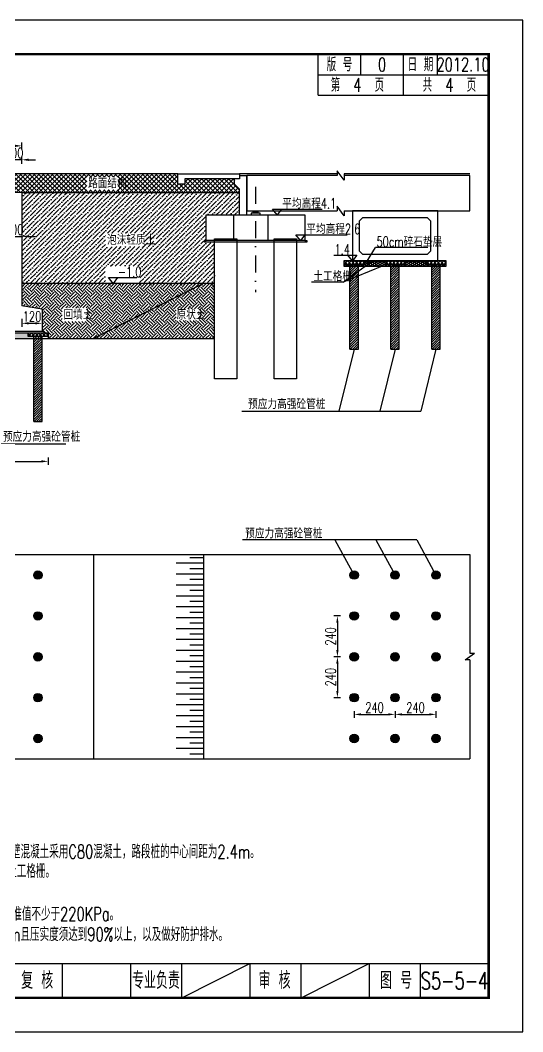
# Model space of a CAD drawing. Extents: x 216 to 1896, y 86 to 483.
# Drawn here: x 1748.6 to 1896, y 185.8 to 482.8 of the extents above; entities that cross this region are included whole.
import ezdxf
from ezdxf.enums import TextEntityAlignment as Align

# ---------------------------------------------------------------- set-up
doc = ezdxf.new("R2010")
doc.units = 0
doc.header["$LTSCALE"] = 5
doc.header["$MEASUREMENT"] = 0
doc.header["$PDMODE"] = 32
doc.header["$PDSIZE"] = 0.3
for name, pattern in [('DASHDOT', [1, 0.5, -0.25, 0, -0.25]), ('DASHED', [19.05, 12.7, -6.35]), ('HIDDEN', [0.375, 0.25, -0.125]), ('RICAD_LTYPE1', [0])]:
    doc.linetypes.add(name, pattern=pattern)
doc.layers.get('0').update_dxf_attribs({"linetype": 'CONTINUOUS'})
doc.layers.get('DEFPOINTS').update_dxf_attribs({"linetype": 'RICAD_LTYPE1'})
for name, color, linetype in [('2', 2, 'HIDDEN'), ('YOLLOW', 2, 'CONTINUOUS'), ('图框', 7, 'CONTINUOUS'), ('填充', 8, 'CONTINUOUS'), ('尺寸标注', 4, 'CONTINUOUS'), ('文字', 7, 'CONTINUOUS'), ('次轮廓', 7, 'CONTINUOUS'), ('次轮廓线', 7, 'CONTINUOUS'), ('示坡线', 100, 'CONTINUOUS'), ('结构', 7, 'CONTINUOUS'), ('轮廓线', 1, 'CONTINUOUS'), ('页码', 3, 'CONTINUOUS')]:
    doc.layers.add(name, color=color, linetype=linetype)
doc.styles.get("Standard").update_dxf_attribs({"font": 'simplex1.shx', "width": 0.7, "bigfont": 'hztxt.shx'})
doc.dimstyles.new('比例1：200', dxfattribs={"dimtxt": 3, "dimasz": 2, "dimexe": 1, "dimexo": 1, "dimgap": 0.5, "dimtad": 1, "dimlfac": 20, "dimzin": 13, "dimdsep": 46, "dimtxsty": 'Standard', "dimcen": -0.09, "dimclrd": 256, "dimclre": 256, "dimclrt": 7, "dimaunit": 1, "dimadec": 0, "dimazin": 0, "dimtfac": 0.0005, "dimtix": 1, "dimtmove": 2, "dimatfit": 3, "dimfxl": 0, "dimtolj": 1, "dimtzin": 13, "dimarcsym": 0})
pattern_1 = [(45, (-24.916, 2.5), (3e-16, 3), [2.1213203, -2.1213203]), (45, (-24.416, 2), (3e-16, 3), [2.1213203, -2.1213203]), (45, (-23.916, 1.5), (3e-16, 3), [2.1213203, -2.1213203]), (315, (-23.416, 1.5), (3, -8e-16), [2.1213203, -2.1213203]), (315, (-22.916, 2), (3, -8e-16), [2.1213203, -2.1213203]), (315, (-22.416, 2.5), (3, -8e-16), [2.1213203, -2.1213203])]

# ---------------------------------------------------------------- blocks, each defined once
blk = doc.blocks.new('*D61')
at = {"layer": 'DEFPOINTS', "color": 0}
for p in [(1749.09, 396.15), (1755.09, 396.15), (1755.09, 393.85)]:
    blk.add_point(p, dxfattribs=at)
at = {"layer": '尺寸标注', "lineweight": -2}
for p, q in [((1749.09, 395.15), (1749.09, 392.85)), ((1755.09, 395.15), (1755.09, 392.85)), ((1751.09, 393.85), (1753.09, 393.85))]:
    blk.add_line(p, q, dxfattribs=at)
at = {"layer": '尺寸标注'}
for points in [[(1751.09, 394.18), (1751.09, 393.52), (1749.09, 393.85)], [(1753.09, 394.18), (1753.09, 393.52), (1755.09, 393.85)]]:
    blk.add_solid(points, dxfattribs=at)
at = {"layer": '尺寸标注', "color": 7, "insert": (1752.09, 395.85), "char_height": 3, "attachment_point": 5}
blk.add_mtext('\\A1;120', dxfattribs=at)
blk = doc.blocks.new('*D71')
at = {"layer": 'DEFPOINTS', "color": 0}
for p in [(1744.59, 421.68), (1749.09, 421.68), (1749.09, 419.37)]:
    blk.add_point(p, dxfattribs=at)
at = {"layer": '尺寸标注', "lineweight": -2}
for p, q in [((1742.59, 419.37), (1740.59, 419.37)), ((1744.59, 420.68), (1744.59, 418.37)), ((1744.59, 419.37), (1749.09, 419.37)), ((1749.09, 420.68), (1749.09, 418.37)), ((1751.09, 419.37), (1753.09, 419.37))]:
    blk.add_line(p, q, dxfattribs=at)
at = {"layer": '尺寸标注'}
for points in [[(1742.59, 419.7), (1742.59, 419.03), (1744.59, 419.37)], [(1751.09, 419.7), (1751.09, 419.03), (1749.09, 419.37)]]:
    blk.add_solid(points, dxfattribs=at)
at = {"layer": '尺寸标注', "color": 7, "insert": (1746.84, 421.37), "char_height": 3, "attachment_point": 5}
blk.add_mtext('\\A1;100', dxfattribs=at)
blk = doc.blocks.new('*D77')
at = {"layer": 'DEFPOINTS', "color": 0}
for p in [(1744.59, 441.86), (1744.59, 439.72), (1749.09, 439.72)]:
    blk.add_point(p, dxfattribs=at)
at = {"layer": '尺寸标注', "lineweight": -2}
for p, q in [((1744.59, 440.72), (1744.59, 442.86)), ((1749.09, 440.72), (1749.09, 442.86)), ((1742.59, 441.86), (1740.59, 441.86)), ((1749.09, 441.86), (1744.59, 441.86)), ((1751.09, 441.86), (1753.09, 441.86))]:
    blk.add_line(p, q, dxfattribs=at)
at = {"layer": '尺寸标注'}
for points in [[(1742.59, 442.2), (1742.59, 441.53), (1744.59, 441.86)], [(1751.09, 442.2), (1751.09, 441.53), (1749.09, 441.86)]]:
    blk.add_solid(points, dxfattribs=at)
at = {"layer": '尺寸标注', "color": 7, "insert": (1746.84, 443.86), "char_height": 3, "attachment_point": 5}
blk.add_mtext('\\A1;100', dxfattribs=at)
blk = doc.blocks.new('*D80')
at = {"layer": 'DEFPOINTS', "color": 0}
for p in [(1749.09, 445.95), (1602.59, 443.88), (1749.09, 443.88)]:
    blk.add_point(p, dxfattribs=at)
at = {"layer": '尺寸标注', "lineweight": -2}
for p, q in [((1602.59, 444.88), (1602.59, 446.95)), ((1604.59, 445.95), (1747.09, 445.95)), ((1749.09, 444.88), (1749.09, 446.95))]:
    blk.add_line(p, q, dxfattribs=at)
at = {"layer": '尺寸标注'}
for points in [[(1604.59, 446.28), (1604.59, 445.61), (1602.59, 445.95)], [(1747.09, 446.28), (1747.09, 445.61), (1749.09, 445.95)]]:
    blk.add_solid(points, dxfattribs=at)
at = {"layer": '尺寸标注', "color": 7, "insert": (1675.84, 447.95), "char_height": 3, "attachment_point": 5}
blk.add_mtext('\\A1;2950', dxfattribs=at)
blk = doc.blocks.new('series')
at = {"width": 0.75}
for tag, height, p in [('页码', 4, (-35, -19)), ('图名', 5, (-220, -282)), ('图号', 5, (-20, -282))]:
    blk.add_attdef(tag, text='', height=height, dxfattribs=at).set_placement(p, align=Align.MIDDLE_CENTER)
blk = doc.blocks.new('*D169')
at = {"layer": 'DEFPOINTS', "color": 0}
for p in [(1594.83, 355.43), (1756.83, 355.43), (1756.83, 353.32)]:
    blk.add_point(p, dxfattribs=at)
at = {"layer": '尺寸标注', "lineweight": -2}
for p, q in [((1594.83, 354.43), (1594.83, 352.32)), ((1756.83, 354.43), (1756.83, 352.32)), ((1596.83, 353.32), (1754.83, 353.32))]:
    blk.add_line(p, q, dxfattribs=at)
at = {"layer": '尺寸标注'}
for points in [[(1596.83, 353.65), (1596.83, 352.99), (1594.83, 353.32)], [(1754.83, 353.65), (1754.83, 352.99), (1756.83, 353.32)]]:
    blk.add_solid(points, dxfattribs=at)
at = {"layer": '尺寸标注', "color": 7, "insert": (1675.83, 355.32), "char_height": 3, "attachment_point": 5}
blk.add_mtext('\\A1;3240', dxfattribs=at)
blk = doc.blocks.new('*D170')
at = {"layer": 'DEFPOINTS', "color": 0}
for p in [(1846.55, 280.93), (1858.55, 280.93), (1858.55, 279.02)]:
    blk.add_point(p, dxfattribs=at)
at = {"layer": '尺寸标注', "lineweight": -2}
for p, q in [((1846.55, 279.93), (1846.55, 278.02)), ((1858.55, 279.93), (1858.55, 278.02)), ((1848.55, 279.02), (1856.55, 279.02))]:
    blk.add_line(p, q, dxfattribs=at)
at = {"layer": '尺寸标注'}
for points in [[(1848.55, 279.35), (1848.55, 278.69), (1846.55, 279.02)], [(1856.55, 279.35), (1856.55, 278.69), (1858.55, 279.02)]]:
    blk.add_solid(points, dxfattribs=at)
at = {"layer": '尺寸标注', "color": 7, "insert": (1852.55, 281.02), "char_height": 3, "attachment_point": 5}
blk.add_mtext('\\A1;240', dxfattribs=at)
blk = doc.blocks.new('*D171')
at = {"layer": 'DEFPOINTS', "color": 0}
for p in [(1858.55, 280.93), (1870.55, 280.93), (1870.55, 279.02)]:
    blk.add_point(p, dxfattribs=at)
at = {"layer": '尺寸标注', "lineweight": -2}
for p, q in [((1858.55, 279.93), (1858.55, 278.02)), ((1870.55, 279.93), (1870.55, 278.02)), ((1860.55, 279.02), (1868.55, 279.02))]:
    blk.add_line(p, q, dxfattribs=at)
at = {"layer": '尺寸标注'}
for points in [[(1860.55, 279.35), (1860.55, 278.69), (1858.55, 279.02)], [(1868.55, 279.35), (1868.55, 278.69), (1870.55, 279.02)]]:
    blk.add_solid(points, dxfattribs=at)
at = {"layer": '尺寸标注', "color": 7, "insert": (1864.55, 281.02), "char_height": 3, "attachment_point": 5}
blk.add_mtext('\\A1;240', dxfattribs=at)
blk = doc.blocks.new('*D172')
at = {"layer": 'DEFPOINTS', "color": 0}
for p in [(1843.55, 307.93), (1841.64, 295.93), (1843.55, 295.93)]:
    blk.add_point(p, dxfattribs=at)
at = {"layer": '尺寸标注', "lineweight": -2}
for p, q in [((1842.55, 307.93), (1840.64, 307.93)), ((1841.64, 305.93), (1841.64, 297.93)), ((1842.55, 295.93), (1840.64, 295.93))]:
    blk.add_line(p, q, dxfattribs=at)
at = {"layer": '尺寸标注'}
for points in [[(1841.3, 305.93), (1841.97, 305.93), (1841.64, 307.93)], [(1841.3, 297.93), (1841.97, 297.93), (1841.64, 295.93)]]:
    blk.add_solid(points, dxfattribs=at)
at = {"layer": '尺寸标注', "color": 7, "insert": (1839.64, 301.93), "char_height": 3, "attachment_point": 5, "rotation": 90}
blk.add_mtext('\\A1;240', dxfattribs=at)
blk = doc.blocks.new('*D173')
at = {"layer": 'DEFPOINTS', "color": 0}
for p in [(1843.55, 295.93), (1841.64, 283.93), (1843.55, 283.93)]:
    blk.add_point(p, dxfattribs=at)
at = {"layer": '尺寸标注', "lineweight": -2}
for p, q in [((1842.55, 295.93), (1840.64, 295.93)), ((1841.64, 293.93), (1841.64, 285.93)), ((1842.55, 283.93), (1840.64, 283.93))]:
    blk.add_line(p, q, dxfattribs=at)
at = {"layer": '尺寸标注'}
for points in [[(1841.3, 293.93), (1841.97, 293.93), (1841.64, 295.93)], [(1841.3, 285.93), (1841.97, 285.93), (1841.64, 283.93)]]:
    blk.add_solid(points, dxfattribs=at)
at = {"layer": '尺寸标注', "color": 7, "insert": (1839.64, 289.93), "char_height": 3, "attachment_point": 5, "rotation": 90}
blk.add_mtext('\\A1;240', dxfattribs=at)

msp = doc.modelspace()

# ---------------------------------------------------------------- hatches: boundary and pattern name
at = {"layer": 'YOLLOW'}
h = msp.add_hatch(dxfattribs=at)
h.set_pattern_fill('ANSI37', color=9, scale=7.5, style=0)
h.paths.add_polyline_path([(1511.83874, 437.74002), (1511.83874, 431.79002), (1602.58759, 431.79002), (1602.5779, 432.27483), (1675.83503, 433.73997), (1749.08759, 432.27502), (1812.96717, 432.27502), (1812.96717, 433.24003), (1811.46717, 434.74003), (1811.46717, 436.24003), (1796.88804, 436.24003), (1796.88804, 434.74003), (1794.88804, 434.74003), (1794.88804, 437.74002)])
h.paths.add_polyline_path([(1558.11955, 436.43791), (1567.68962, 436.43791), (1567.68962, 432.5513), (1558.11955, 432.5513)], flags=16)
h.paths.add_polyline_path([(1678.02779, 437.74002), (1674.02936, 437.74002), (1674.02936, 433.70386), (1678.02779, 433.70386)], flags=17)
h.paths.add_polyline_path([(1768.11597, 436.88796), (1777.30493, 436.88796), (1777.30493, 433.01754), (1768.11597, 433.01754)], flags=16)
h = msp.add_hatch(dxfattribs=at)
h.set_pattern_fill('ANSI36', color=256, scale=7.5, style=0)
h.set_pattern_definition([(45, (-24.9159, 4e-13), (0.49718446, 1.82300967), [2.34375, -0.46875, 0, -0.46875])])
h.paths.add_polyline_path([(1749.08759, 432.27502), (1749.08759, 405.56502), (1805.63217, 405.56502), (1805.63217, 417.66503), (1802.63217, 417.66503), (1802.63217, 418.16503), (1803.13217, 418.16503), (1803.13217, 425.66503), (1812.96717, 425.66503), (1812.96717, 432.27502)])
h.paths.add_polyline_path([(1773.64441, 410.57817), (1783.62862, 410.57817), (1783.62862, 405.56502), (1773.64441, 405.56502)], flags=16)
h.paths.add_polyline_path([(1773.59579, 420.26945), (1784.92111, 420.26945), (1784.92111, 416.37286), (1773.59579, 416.37286)], flags=16)
h = msp.add_hatch(dxfattribs=at)
h.set_pattern_fill('HONEY', color=256, scale=3, style=0)
h.paths.add_polyline_path([(1843.54745, 412.16503), (1843.54745, 410.62503), (1873.54744, 410.62503), (1873.54744, 412.16503)])
h.paths.add_polyline_path([(1843.54745, 412.16503), (1843.54745, 411.22903), (1849.54745, 411.22903), (1849.54745, 412.16503)], flags=17)
h.paths.add_polyline_path([(1855.54744, 412.16503), (1855.54744, 411.22903), (1861.54744, 411.22903), (1861.54744, 412.16503)], flags=16)
h.paths.add_polyline_path([(1867.54744, 412.16503), (1867.54744, 411.22903), (1873.54744, 411.22903), (1873.54744, 412.16503)], flags=16)
h = msp.add_hatch(dxfattribs=at)
h.set_pattern_fill('回填土2', color=9, scale=5, style=0, pattern_type=2)
h.set_pattern_definition(pattern_1)
h.paths.add_polyline_path([(1760.88916, 398.38799), (1768.02535, 398.38799), (1768.02535, 394.3734), (1760.88916, 394.3734)], flags=16)
edge = h.paths.add_edge_path()
edge.add_line((1749.08759, 405.56502), (1749.08759, 398.96502))
edge.add_line((1749.08759, 398.96502), (1755.08759, 397.96502))
edge.add_line((1755.08759, 397.96502), (1755.08759, 391.46502))
edge.add_line((1755.08759, 391.46502), (1755.58759, 391.46502))
edge.add_line((1755.58759, 391.46502), (1755.58759, 390.96527))
edge.add_line((1755.58759, 390.96527), (1756.82567, 390.96527))
edge.add_line((1756.82567, 390.96527), (1756.82565, 389.42305))
edge.add_line((1756.82565, 389.42305), (1770.08713, 389.4212))
edge.add_line((1770.08713, 389.4212), (1802.37161, 405.55423))
edge.add_line((1802.37161, 405.55423), (1749.08759, 405.55423))
h = msp.add_hatch(dxfattribs=at)
h.set_pattern_fill('回填土2', color=9, scale=5, style=0, pattern_type=2)
h.set_pattern_definition(pattern_1)
h.paths.add_polyline_path([(1770.08713, 389.4212), (1805.63217, 389.4212), (1805.63217, 405.56502), (1802.37161, 405.55423)])
h.paths.add_polyline_path([(1794.36121, 398.14713), (1800.89225, 398.14713), (1800.89225, 394.72186), (1794.36121, 394.72186)], flags=16)
h = msp.add_hatch(dxfattribs=at)
h.set_pattern_fill('HONEY', color=256, scale=3, style=0)
h.set_pattern_definition([(0, (-34.40697, 4e-13), (0.5625, 0.324759525), [0.375, -0.75]), (120, (-34.40697, 4e-13), (-0.5625, 0.32475953), [0.375, -0.75]), (60, (-34.40697, 4e-13), (1e-09, 0.64951905), [-0.75, 0.375])])
h.paths.add_polyline_path([(1608.57571, 389.42413), (1608.57571, 390.0295), (1606.82571, 390.0295), (1606.82571, 390.96548), (1603.05763, 390.96549), (1601.90635, 389.42425)])
h.paths.add_polyline_path([(1601.90635, 389.42425), (1603.05763, 390.96549), (1600.82572, 390.96549), (1600.82572, 390.0295), (1599.07572, 390.0295), (1599.07572, 389.42431)])
h.paths.add_polyline_path([(1620.57571, 389.42392), (1620.57571, 390.0295), (1618.82571, 390.0295), (1618.82571, 390.96546), (1612.82571, 390.96547), (1612.82571, 390.0295), (1611.07571, 390.0295), (1611.07571, 389.42409)])
h.paths.add_polyline_path([(1632.5757, 389.4237), (1632.5757, 390.0295), (1630.8257, 390.0295), (1630.8257, 390.96545), (1624.82571, 390.96546), (1624.82571, 390.0295), (1623.07571, 390.0295), (1623.07571, 389.42387)])
h.paths.add_polyline_path([(1644.5757, 389.42348), (1644.5757, 390.0295), (1642.8257, 390.0295), (1642.8257, 390.96543), (1636.8257, 390.96544), (1636.8257, 390.0295), (1635.0757, 390.0295), (1635.0757, 389.42365)])
h.paths.add_polyline_path([(1656.5757, 389.42326), (1656.5757, 390.02926), (1654.8257, 390.02926), (1654.8257, 390.96541), (1648.8257, 390.96542), (1648.8257, 390.0295), (1647.0757, 390.0295), (1647.0757, 389.42343)])
h.paths.add_polyline_path([(1668.583, 389.42304), (1668.58318, 390.02909), (1666.83318, 390.0295), (1666.8334, 390.96539), (1660.8257, 390.9654), (1660.8257, 390.02926), (1659.0757, 390.02926), (1659.0757, 389.42322)])
h.paths.add_polyline_path([(1675.82997, 389.42291), (1675.83015, 390.96538), (1672.83341, 390.96539), (1672.83318, 390.02809), (1671.08318, 390.0285), (1671.083, 389.423)])
h.paths.add_polyline_path([(1680.57569, 389.42283), (1680.57569, 390.02667), (1678.82569, 390.02667), (1678.82569, 390.96538), (1675.83015, 390.96538), (1675.82997, 389.42291)])
h.paths.add_polyline_path([(1684.82569, 390.96537), (1684.82569, 390.02667), (1683.07569, 390.02667), (1683.07569, 389.42278), (1692.57569, 389.42261), (1692.57569, 390.02667), (1690.82569, 390.02667), (1690.82569, 390.96536)])
h.paths.add_polyline_path([(1704.57568, 389.42239), (1704.57568, 390.02667), (1702.82568, 390.02667), (1702.82568, 390.96534), (1696.82569, 390.96535), (1696.82569, 390.02667), (1695.07569, 390.02667), (1695.07569, 389.42256)])
h.paths.add_polyline_path([(1708.82568, 390.96533), (1708.82568, 390.02667), (1707.07568, 390.02667), (1707.07568, 389.42234), (1716.57568, 389.42217), (1716.57568, 390.02667), (1714.82568, 390.02667), (1714.82568, 390.96532)])
h.paths.add_polyline_path([(1728.57568, 389.42195), (1728.57568, 390.02667), (1726.82568, 390.02667), (1726.82568, 390.96531), (1720.82568, 390.96532), (1720.82568, 390.02667), (1719.07568, 390.02667), (1719.07568, 389.42213)])
h.paths.add_polyline_path([(1732.82568, 390.9653), (1732.82568, 390.02667), (1731.07568, 390.02667), (1731.07568, 389.42191), (1740.57567, 389.42174), (1740.57567, 390.02667), (1738.82567, 390.02667), (1738.82567, 390.96529)])
h.paths.add_polyline_path([(1744.82567, 390.96528), (1744.82567, 390.02667), (1743.07567, 390.02667), (1743.07567, 389.42169), (1752.57567, 389.42152), (1752.57567, 390.02667), (1750.82567, 390.02667), (1750.82567, 390.96527)])
at = {"layer": '填充'}
h = msp.add_hatch(dxfattribs=at)
h.set_pattern_fill('ANSI31', color=256, scale=4, style=0)
h.set_pattern_definition([(45, (-550.71246, -194.01717), (-0.35355339, 0.35355339), [])])
h.paths.add_polyline_path([(1845.29745, 411.22903), (1845.29745, 386.26346), (1847.79745, 386.26346), (1847.79745, 411.22903)])
h = msp.add_hatch(dxfattribs=at)
h.set_pattern_fill('ANSI31', color=256, scale=4, style=0)
h.set_pattern_definition([(45, (-538.71247, -194.01717), (-0.35355339, 0.35355339), [])])
h.paths.add_polyline_path([(1857.29744, 411.22903), (1857.29744, 386.26346), (1859.79744, 386.26346), (1859.79744, 411.22903)])
h = msp.add_hatch(dxfattribs=at)
h.set_pattern_fill('ANSI31', color=256, scale=4, style=0)
h.set_pattern_definition([(45, (-526.71247, -194.01717), (-0.35355339, 0.35355339), [])])
h.paths.add_polyline_path([(1869.29744, 411.22903), (1869.29744, 386.26346), (1871.79744, 386.26346), (1871.79744, 411.22903)])
h = msp.add_hatch(dxfattribs=at)
h.set_pattern_fill('ANSI31', color=256, scale=4, style=0)
h.set_pattern_definition([(45, (-643.43424, -215.2195), (-0.35355339, 0.35355339), [])])
h.paths.add_polyline_path([(1752.57567, 390.02667), (1752.57567, 365.06111), (1755.07567, 365.06111), (1755.07567, 390.02667)])
at = {"layer": '尺寸标注'}
h = msp.add_hatch(dxfattribs=at)
h.set_pattern_fill('ANSI37', color=8, scale=6, style=0)
h.set_pattern_definition([(45, (-211.9881, -164.8408), (-0.53033009, 0.53033009), []), (135, (-211.9881, -164.8408), (-0.53033009, -0.53033009), [])])
h.paths.add_polyline_path([(1843.54745, 412.16503), (1843.54745, 411.22903), (1849.54745, 411.22903), (1849.54745, 412.16503)])
h = msp.add_hatch(dxfattribs=at)
h.set_pattern_fill('ANSI37', color=8, scale=6, style=0)
h.set_pattern_definition([(45, (-199.9881, -164.8408), (-0.53033009, 0.53033009), []), (135, (-199.9881, -164.8408), (-0.53033009, -0.53033009), [])])
h.paths.add_polyline_path([(1855.54744, 412.16503), (1855.54744, 411.22903), (1861.54744, 411.22903), (1861.54744, 412.16503)])
h = msp.add_hatch(dxfattribs=at)
h.set_pattern_fill('ANSI37', color=8, scale=6, style=0)
h.set_pattern_definition([(45, (-187.9881, -164.8408), (-0.53033009, 0.53033009), []), (135, (-187.9881, -164.8408), (-0.53033009, -0.53033009), [])])
h.paths.add_polyline_path([(1867.54744, 412.16503), (1867.54744, 411.22903), (1873.54744, 411.22903), (1873.54744, 412.16503)])
h = msp.add_hatch(dxfattribs=at)
h.set_pattern_fill('ANSI37', color=8, scale=6, style=0)
h.set_pattern_definition([(45, (-304.7099, -186.04314), (-0.53033009, 0.53033009), []), (135, (-304.7099, -186.04314), (-0.53033009, -0.53033009), [])])
h.paths.add_polyline_path([(1750.82567, 390.96267), (1750.82567, 390.02667), (1756.82567, 390.02667), (1756.82567, 390.96267)])
h = msp.add_hatch(color=1, dxfattribs=at)
edge = h.paths.add_edge_path()
edge.add_arc((1753.82736, 319.93095), 1.25, 0, 360)
h = msp.add_hatch(color=1, dxfattribs=at)
edge = h.paths.add_edge_path()
edge.add_arc((1846.54745, 319.93095), 1.25, 0, 360)
h = msp.add_hatch(color=1, dxfattribs=at)
edge = h.paths.add_edge_path()
edge.add_arc((1858.54744, 319.93095), 1.25, 0, 360)
h = msp.add_hatch(color=1, dxfattribs=at)
edge = h.paths.add_edge_path()
edge.add_arc((1870.54744, 319.93095), 1.25, 0, 360)
h = msp.add_hatch(color=1, dxfattribs=at)
edge = h.paths.add_edge_path()
edge.add_arc((1753.82736, 307.93095), 1.25, 0, 360)
h = msp.add_hatch(color=1, dxfattribs=at)
edge = h.paths.add_edge_path()
edge.add_arc((1846.54745, 307.93095), 1.25, 0, 360)
h = msp.add_hatch(color=1, dxfattribs=at)
edge = h.paths.add_edge_path()
edge.add_arc((1858.54744, 307.93095), 1.25, 0, 360)
h = msp.add_hatch(color=1, dxfattribs=at)
edge = h.paths.add_edge_path()
edge.add_arc((1870.54744, 307.93095), 1.25, 0, 360)
h = msp.add_hatch(color=1, dxfattribs=at)
edge = h.paths.add_edge_path()
edge.add_arc((1753.82736, 295.93095), 1.25, 0, 360)
h = msp.add_hatch(color=1, dxfattribs=at)
edge = h.paths.add_edge_path()
edge.add_arc((1846.54745, 295.93095), 1.25, 0, 360)
h = msp.add_hatch(color=1, dxfattribs=at)
edge = h.paths.add_edge_path()
edge.add_arc((1858.54744, 295.93095), 1.25, 0, 360)
h = msp.add_hatch(color=1, dxfattribs=at)
edge = h.paths.add_edge_path()
edge.add_arc((1870.54744, 295.93095), 1.25, 0, 360)
h = msp.add_hatch(color=1, dxfattribs=at)
edge = h.paths.add_edge_path()
edge.add_arc((1753.82736, 283.93095), 1.25, 0, 360)
h = msp.add_hatch(color=1, dxfattribs=at)
edge = h.paths.add_edge_path()
edge.add_arc((1846.54745, 283.93095), 1.25, 0, 360)
h = msp.add_hatch(color=1, dxfattribs=at)
edge = h.paths.add_edge_path()
edge.add_arc((1858.54744, 283.93095), 1.25, 0, 360)
h = msp.add_hatch(color=1, dxfattribs=at)
edge = h.paths.add_edge_path()
edge.add_arc((1870.54744, 283.93095), 1.25, 0, 360)
h = msp.add_hatch(color=1, dxfattribs=at)
edge = h.paths.add_edge_path()
edge.add_arc((1753.82736, 271.93095), 1.25, 0, 360)
h = msp.add_hatch(color=1, dxfattribs=at)
edge = h.paths.add_edge_path()
edge.add_arc((1846.54745, 271.93095), 1.25, 0, 360)
h = msp.add_hatch(color=1, dxfattribs=at)
edge = h.paths.add_edge_path()
edge.add_arc((1858.54744, 271.93095), 1.25, 0, 360)
h = msp.add_hatch(color=1, dxfattribs=at)
edge = h.paths.add_edge_path()
edge.add_arc((1870.54744, 271.93095), 1.25, 0, 360)

# ---------------------------------------------------------------- linework, layer by layer
at = {"color": 2}
for p, q in [((1850.16913, 411.7928), (1852.84968, 416.1395)), ((1868.14377, 416.1359), (1852.84968, 416.1395)), ((1843.29382, 405.89874), (1851.97887, 412.16503)), ((1854.77418, 410.62492), (1843.29382, 405.89874)), ((1843.29382, 405.89874), (1834.0469, 405.90354)), ((1864.8978, 330.27214), (1813.81837, 330.27214)), ((1840.89781, 330.27214), (1846.54745, 319.93095)), ((1852.8978, 330.27214), (1858.54744, 319.93095)), ((1864.8978, 330.27214), (1870.54744, 319.93095))]:
    msp.add_line(p, q, dxfattribs=at)
for p, q in [((1795.99162, 195.83595), (1815.99162, 205.83595)), ((1830.99162, 195.83595), (1850.99162, 205.83595))]:
    msp.add_line(p, q)
msp.add_lwpolyline([(1895.99162, 185.83595), (1895.99162, 482.83595), (1475.99162, 482.83595), (1475.99162, 185.83595)], close=True)
at = {"layer": '2', "linetype": 'DASHDOT', "ltscale": 2}
msp.add_line((1817.63217, 433.96269), (1817.63217, 402.97914), dxfattribs=at)
at = {"layer": '图框'}
for p, q in [((1835.99162, 460.83595), (1835.99162, 472.83595)), ((1848.49162, 466.83595), (1848.49162, 472.83595)), ((1860.99162, 466.83595), (1860.99162, 472.83595)), ((1870.99162, 466.83595), (1870.99162, 472.83595)), ((1835.99162, 466.83595), (1885.99162, 466.83595)), ((1860.99162, 460.83595), (1860.99162, 466.83595)), ((1835.99162, 460.83595), (1885.99162, 460.83595))]:
    msp.add_line(p, q, dxfattribs=at)
for points, const_width in [([(1885.99162, 472.83595), (1505.99162, 472.83595), (1505.99162, 195.83595), (1885.99162, 195.83595), (1885.99162, 472.83595)], 0.7), ([(1505.99162, 205.83595), (1885.99162, 205.83595)], 0.4), ([(1760.99162, 195.83595), (1760.99162, 205.83595)], 0.4), ([(1780.99162, 195.83595), (1780.99162, 205.83595)], 0.4), ([(1780.99162, 195.83595), (1780.99162, 205.83595)], 0.4), ([(1795.99162, 195.83595), (1795.99162, 205.83595)], 0.4), ([(1815.99162, 195.83595), (1815.99162, 205.83595)], 0.4), ([(1830.99162, 195.83595), (1830.99162, 205.83595)], 0.4), ([(1850.99162, 195.83595), (1850.99162, 205.83595)], 0.4), ([(1865.99162, 195.83595), (1865.99162, 205.83595)], 0.4)]:
    msp.add_lwpolyline(points, dxfattribs=dict(at, const_width=const_width))
at = {"layer": '文字', "color": 2}
for p, q in [((1846.54745, 386.26346), (1842.06776, 368.05079)), ((1858.54744, 386.26346), (1854.06776, 368.05079)), ((1870.54744, 386.26346), (1866.06775, 368.05079)), ((1813.59115, 368.05079), (1866.06775, 368.05079)), ((1708.0195, 358.46631), (1761.98252, 358.46631))]:
    msp.add_line(p, q, dxfattribs=at)
at = {"layer": '次轮廓'}
for points in [[(1843.54745, 412.16503), (1843.54745, 411.22903), (1849.54745, 411.22903), (1849.54745, 412.16503), (1843.54745, 412.16503)], [(1855.54744, 412.16503), (1855.54744, 411.22903), (1861.54744, 411.22903), (1861.54744, 412.16503), (1855.54744, 412.16503)], [(1867.54744, 412.16503), (1867.54744, 411.22903), (1873.54744, 411.22903), (1873.54744, 412.16503), (1867.54744, 412.16503)], [(1750.82567, 390.96267), (1750.82567, 390.02667), (1756.82567, 390.02667), (1756.82567, 390.96267), (1750.82567, 390.96267)]]:
    msp.add_lwpolyline(points, dxfattribs=at)
for centre in [(1753.82736, 319.93095), (1846.54745, 319.93095), (1858.54744, 319.93095), (1870.54744, 319.93095), (1753.82736, 307.93095), (1846.54745, 307.93095), (1858.54744, 307.93095), (1870.54744, 307.93095), (1753.82736, 295.93095), (1846.54745, 295.93095), (1858.54744, 295.93095), (1870.54744, 295.93095), (1753.82736, 283.93095), (1846.54745, 283.93095), (1858.54744, 283.93095), (1870.54744, 283.93095), (1753.82736, 271.93095), (1846.54745, 271.93095), (1858.54744, 271.93095), (1870.54744, 271.93095)]:
    msp.add_circle(centre, 1.25, dxfattribs=at)
at = {"layer": '次轮廓线'}
for p, q in [((1811.21717, 425.66503), (1811.21717, 418.16503)), ((1821.23217, 425.66503), (1821.23217, 418.16503)), ((1825.26608, 427.35122), (1837.1368, 427.35122)), ((1832.13217, 419.85122), (1844.53874, 419.85122)), ((1832.13217, 418.16503), (1803.13217, 418.16503)), ((1840.58456, 413.85122), (1844.72499, 413.85122)), ((1777.16381, 407.25122), (1782.8586, 407.25122)), ((1805.63217, 405.56502), (1749.08759, 405.56502)), ((1802.37161, 405.55423), (1770.08713, 389.4212)), ((1770.08713, 389.4212), (1805.63217, 389.4212))]:
    msp.add_line(p, q, dxfattribs=at)
for points in [[(1794.88804, 434.74003), (1794.88804, 437.74002), (1812.96717, 437.74002), (1812.96717, 436.24003), (1796.88804, 436.24003), (1796.88804, 434.74003), (1794.88804, 434.74003)], [(1812.96717, 437.24003), (1814.98217, 437.24003), (1814.98217, 425.66503)], [(1841.58144, 437.24003), (1815.08217, 437.24003), (1815.08217, 426.83765), (1841.58144, 426.83765)], [(1843.58144, 426.83765), (1880.47277, 426.83765), (1880.47277, 437.24003), (1843.58144, 437.24003)], [(1812.96717, 425.66503), (1812.96717, 433.24003), (1811.46717, 434.74003), (1811.46717, 436.24003)], [(1803.13217, 418.16503), (1803.13217, 425.66503), (1832.13217, 425.66503), (1832.13217, 418.16503)], [(1818.95717, 425.66503), (1818.95717, 426.16503), (1816.30717, 426.16503), (1816.30717, 425.66503)], [(1816.96967, 426.16503), (1816.96967, 426.66503), (1818.29467, 426.66503), (1818.29467, 426.16503)], [(1822.62117, 427.35122), (1825.26608, 427.35122), (1823.94362, 425.66503), (1822.62117, 427.35122)], [(1829.48726, 419.85122), (1832.13217, 419.85122), (1830.80972, 418.16503), (1829.48726, 419.85122)], [(1832.13217, 418.16503), (1832.63217, 418.16503), (1832.63217, 417.66503), (1802.63217, 417.66503), (1802.63217, 418.16503), (1803.13217, 418.16503)], [(1844.72499, 413.85122), (1847.3699, 413.85122), (1846.04744, 412.16503), (1844.72499, 413.85122)], [(1774.5189, 407.25122), (1777.16381, 407.25122), (1775.84136, 405.56502), (1774.5189, 407.25122)]]:
    msp.add_lwpolyline(points, dxfattribs=at)
for points in [[(1812.13217, 377.54389), (1805.63217, 377.54389), (1805.63217, 418.66503), (1812.13217, 418.66503)], [(1823.13217, 377.54389), (1823.13217, 418.66503), (1829.63217, 418.66503), (1829.63217, 377.54389)]]:
    msp.add_lwpolyline(points, close=True, dxfattribs=at)
at = {"layer": '示坡线'}
for p, q in [((1802.37161, 324.98213), (1798.37161, 324.98213)), ((1802.37161, 323.38213), (1794.37161, 323.38213)), ((1802.37161, 321.78213), (1798.37161, 321.78213)), ((1802.37161, 320.18213), (1794.37161, 320.18213)), ((1802.37161, 318.58213), (1798.37161, 318.58213)), ((1802.37161, 316.98213), (1794.37161, 316.98213)), ((1802.37161, 315.38213), (1798.37161, 315.38213)), ((1802.37161, 313.78213), (1794.37161, 313.78213)), ((1802.37161, 312.18213), (1798.37161, 312.18213)), ((1802.37161, 310.58213), (1794.37161, 310.58213)), ((1802.37161, 308.98213), (1798.37161, 308.98213)), ((1802.37161, 307.38213), (1794.37161, 307.38213)), ((1802.37161, 304.18213), (1794.37161, 304.18213)), ((1802.37161, 305.78213), (1798.37161, 305.78213)), ((1802.37161, 300.98213), (1794.37161, 300.98213)), ((1802.37161, 302.58213), (1798.37161, 302.58213)), ((1802.37161, 297.78213), (1794.37161, 297.78213)), ((1802.37161, 299.38213), (1798.37161, 299.38213)), ((1802.37161, 294.58213), (1794.37161, 294.58213)), ((1802.37161, 296.18213), (1798.37161, 296.18213)), ((1802.37161, 291.38213), (1794.37161, 291.38213)), ((1802.37161, 292.98213), (1798.37161, 292.98213)), ((1802.37161, 288.18213), (1794.37161, 288.18213)), ((1802.37161, 289.78213), (1798.37161, 289.78213)), ((1802.37161, 286.58213), (1798.37161, 286.58213)), ((1802.37161, 284.98213), (1794.37161, 284.98213)), ((1802.37161, 283.38213), (1798.37161, 283.38213)), ((1802.37161, 281.78213), (1794.37161, 281.78213)), ((1802.37161, 280.18213), (1798.37161, 280.18213)), ((1802.37161, 278.58213), (1794.37161, 278.58213)), ((1802.37161, 276.98213), (1798.37161, 276.98213)), ((1802.37161, 275.38213), (1794.37161, 275.38213)), ((1802.37161, 273.78213), (1798.37161, 273.78213)), ((1802.37161, 272.18213), (1794.37161, 272.18213)), ((1802.37161, 270.58213), (1798.37161, 270.58213)), ((1802.37161, 268.98213), (1794.37161, 268.98213)), ((1802.37161, 267.38213), (1798.37161, 267.38213))]:
    msp.add_line(p, q, dxfattribs=at)
at = {"layer": '结构', "color": 1, "linetype": 'DASHED', "ltscale": 5}
for p, q in [((1845.29745, 386.26346), (1845.29745, 411.22903)), ((1847.79745, 386.26346), (1847.79745, 411.22903)), ((1857.29744, 386.26346), (1857.29744, 411.22903)), ((1859.79744, 386.26346), (1859.79744, 411.22903)), ((1869.29744, 386.26346), (1869.29744, 411.22903)), ((1871.79744, 386.26346), (1871.79744, 411.22903)), ((1752.57567, 365.06111), (1752.57567, 390.02667)), ((1755.07567, 365.06111), (1755.07567, 390.02667)), ((1845.29745, 386.26346), (1847.79745, 386.26346)), ((1857.29744, 386.26346), (1859.79744, 386.26346)), ((1869.29744, 386.26346), (1871.79744, 386.26346)), ((1752.57567, 365.06111), (1755.07567, 365.06111))]:
    msp.add_line(p, q, dxfattribs=at)
at = {"layer": '轮廓线'}
for p, q in [((1794.88804, 437.74002), (1511.83874, 437.74002)), ((1841.58144, 437.74002), (1812.96717, 437.74002)), ((1880.47277, 437.74002), (1843.58144, 437.74002)), ((1675.83759, 433.74002), (1749.08759, 432.27502)), ((1749.08759, 432.27502), (1749.08759, 398.96502)), ((1749.08759, 432.27502), (1812.96717, 432.27502)), ((1755.08759, 397.96502), (1749.08759, 398.96502)), ((1755.08759, 397.96502), (1755.08759, 391.46502)), ((1581.58759, 389.42462), (1770.08713, 389.4212)), ((1756.82567, 390.96526), (1594.82572, 390.9655)), ((1755.58759, 391.46502), (1596.08759, 391.46502)), ((1755.58759, 391.46502), (1755.58759, 390.96502)), ((1756.82567, 390.96267), (1756.82565, 389.42305))]:
    msp.add_line(p, q, dxfattribs=at)
for points in [[(1871.04744, 426.83765), (1846.04744, 426.83765), (1846.04744, 412.16503), (1871.04744, 412.16503)], [(1848.04744, 415.16503), (1849.04744, 414.16503), (1868.04744, 414.16503), (1869.04744, 415.16503), (1869.04744, 423.83765), (1868.04744, 424.83765), (1849.04744, 424.83765), (1848.04744, 423.83765)]]:
    msp.add_lwpolyline(points, close=True, dxfattribs=at)
msp.add_lwpolyline([(1843.54745, 412.16503), (1843.54745, 410.62503), (1873.54744, 410.62503), (1873.54744, 412.16503), (1843.54745, 412.16503)], dxfattribs=at)
at = {"layer": '页码', "color": 3}
for p, q in [((1511.83874, 326.00929), (1880.47277, 326.00929)), ((1770.08713, 326.00929), (1770.08713, 266.00929)), ((1802.37161, 326.00929), (1802.37161, 266.00929)), ((1880.47277, 326.00929), (1880.47277, 297.00929)), ((1879.07225, 295.00929), (1881.87329, 297.00929)), ((1880.47277, 297.00929), (1881.87329, 297.00929)), ((1880.47277, 295.00929), (1879.07225, 295.00929)), ((1880.47277, 295.00929), (1880.47277, 266.00929)), ((1511.83874, 266.00929), (1880.47277, 266.00929))]:
    msp.add_line(p, q, dxfattribs=at)
for points in [[(1843.58144, 437.74002), (1843.58144, 435.8395), (1841.58144, 438.64055), (1841.58144, 437.24003)], [(1843.58144, 426.83765), (1843.58144, 425.43713), (1841.58144, 428.23817), (1841.58144, 426.83765)]]:
    msp.add_lwpolyline(points, dxfattribs=at)

# ---------------------------------------------------------------- block references
at = {"layer": '图框'}
ref = msp.add_blockref('series', (1895.99162, 482.83595), dxfattribs=at)
ref.add_attrib('页码', '第  4  页     共  4  页', dxfattribs={"layer": '0', "height": 4, "width": 0.7}).set_placement((1860.99162, 463.83595), align=Align.MIDDLE_CENTER)
ref.add_attrib('图名', '隧道地基处理设计图', dxfattribs={"layer": '0', "height": 5, "width": 0.7}).set_placement((1675.99162, 200.83595), align=Align.MIDDLE_CENTER)
ref.add_attrib('图号', 'S5-5-4', dxfattribs={"layer": '0', "height": 5, "width": 0.7}).set_placement((1875.99162, 200.83595), align=Align.MIDDLE_CENTER)

# ---------------------------------------------------------------- texts
at = {"width": 0.7}
for s, rotation, p in [('50cm碎石垫层', 359.8854759, (1853.12493, 417.81077)), ('土工格栅', 359.869192, (1834.58328, 407.67477))]:
    msp.add_text(s, height=3, rotation=rotation, dxfattribs=at).set_placement(p, align=Align.MIDDLE_LEFT)
msp.add_text('预应力高强砼管桩', height=3, dxfattribs=at).set_placement((1814.59462, 332.19227), align=Align.MIDDLE_LEFT)
at = {"layer": '图框', "width": 0.7}
for s, height, p in [('版 号', 4, (1842.24162, 469.83595)), ('0', 4, (1854.74162, 469.83595)), ('日 期', 4, (1865.99162, 469.83595)), ('2012.10', 4, (1878.49162, 469.83595)), ('复 核', 5, (1753.5872, 200.93054)), ('专业负责', 5, (1788.43795, 200.93054)), ('审 核', 5, (1823.21175, 200.93054)), ('图 号', 5, (1858.83092, 200.93054))]:
    msp.add_text(s, height=height, dxfattribs=at).set_placement(p, align=Align.MIDDLE_CENTER)
at = {"layer": '尺寸标注', "color": 7, "linetype": 'Continuous', "width": 0.7}
for s, p in [('3、设计采用的预应力高强混凝土管桩，桩径40cm，壁厚8cm，管桩桩帽尺寸为1.2x1.2x0.3m的托板，管桩桩壁混凝土采用C80混凝土，路段桩的中心间距为2.4m。', (1595.52683, 236.72941)), ('4、为了增强桩体之间的联系，使各桩体承受的荷载能均匀分布，在PHC桩顶面设置50cm碎石垫层，砂垫层顶面铺设土工格栅。', (1595.38878, 231.02072)), ('6、PHC桩施工完毕90d后对PHC桩和PHC桩复合地基进行检测，单桩承载力不少于1000KN，复合地基承载力标准值不少于220KPa。', (1595.4348, 218.4381)), ('7、鱼塘路段在做好围堰、排水、清淤、晒干后填中粗砂至垫层底标高，并要求分层填筑、压实，每层松铺厚度宜为30cm且压实度须达到90%%%以上，以及做好防护排水。', (1595.73994, 212.4381))]:
    msp.add_text(s, height=4, dxfattribs=at).set_placement(p)
at = {"layer": '文字', "width": 0.7}
for s, p in [('路面结构', (1768.50684, 435.01153)), ('平均高程4.1', (1825.4711, 429.04408)), ('平均高程2.6', (1832.5205, 421.54408)), ('泡沫轻质土', (1774.07823, 418.38916)), ('1.4', (1840.80729, 415.54408)), ('-1.0', (1777.30858, 408.94408)), ('回填土', (1761.28765, 396.4141)), ('原状土', (1794.47205, 396.4141)), ('预应力高强砼管桩', (1815.44979, 370.15691)), ('预应力高强砼管桩', (1743.55461, 360.57243))]:
    msp.add_text(s, height=3, dxfattribs=at).set_placement(p, align=Align.MIDDLE_LEFT)

# ---------------------------------------------------------------- dimensions: what is measured, and where the dimension line sits
at = {"layer": '尺寸标注'}
for base, p1, p2, text, picture, middle in [((1749.08709, 445.94795), (1602.58721, 443.87774), (1749.08709, 443.87774), '2950', '*D80', (1675.83715, 447.94795)), ((1744.58759, 441.86488), (1749.08759, 439.72431), (1744.58759, 439.72431), '100', '*D77', (1746.83759, 443.86488)), ((1749.08759, 419.36633), (1744.58759, 421.67793), (1749.08759, 421.67793), '100', '*D71', (1746.83759, 421.36633))]:
    dim = msp.add_linear_dim(base=base, p1=p1, p2=p2, text=text, dimstyle='比例1：200', dxfattribs=at)
    dim.commit()
    dim.dimension.update_dxf_attribs({"geometry": picture, "text_midpoint": middle})
for base, p1, p2, picture, middle in [((1755.08759, 393.84917), (1749.08759, 396.14814), (1755.08759, 396.14814), '*D61', (1752.08759, 395.84917)), ((1756.82565, 353.31855), (1594.8257, 355.43449), (1756.82565, 355.43449), '*D169', (1675.82568, 355.31855))]:
    dim = msp.add_linear_dim(base=base, p1=p1, p2=p2, dimstyle='比例1：200', dxfattribs=at)
    dim.commit()
    dim.dimension.update_dxf_attribs({"geometry": picture, "text_midpoint": middle})
for base, p1, p2, picture, middle in [((1841.63697, 295.93095), (1843.54745, 307.93095), (1843.54745, 295.93095), '*D172', (1839.63697, 301.93095)), ((1841.63697, 283.93095), (1843.54745, 295.93095), (1843.54745, 283.93095), '*D173', (1839.63697, 289.93095))]:
    dim = msp.add_linear_dim(base=base, p1=p1, p2=p2, angle=270, dimstyle='比例1：200', override={"dimtxsty": 'Standard'}, dxfattribs=at)
    dim.commit()
    dim.dimension.update_dxf_attribs({"geometry": picture, "text_midpoint": middle})
for base, p1, p2, picture, middle in [((1858.54745, 279.02047), (1846.54745, 280.93095), (1858.54745, 280.93095), '*D170', (1852.54745, 281.02047)), ((1870.54745, 279.02047), (1858.54745, 280.93095), (1870.54745, 280.93095), '*D171', (1864.54745, 281.02047))]:
    dim = msp.add_linear_dim(base=base, p1=p1, p2=p2, dimstyle='比例1：200', override={"dimtxsty": 'Standard'}, dxfattribs=at)
    dim.commit()
    dim.dimension.update_dxf_attribs({"geometry": picture, "text_midpoint": middle})

doc.saveas('drawing.dxf')
